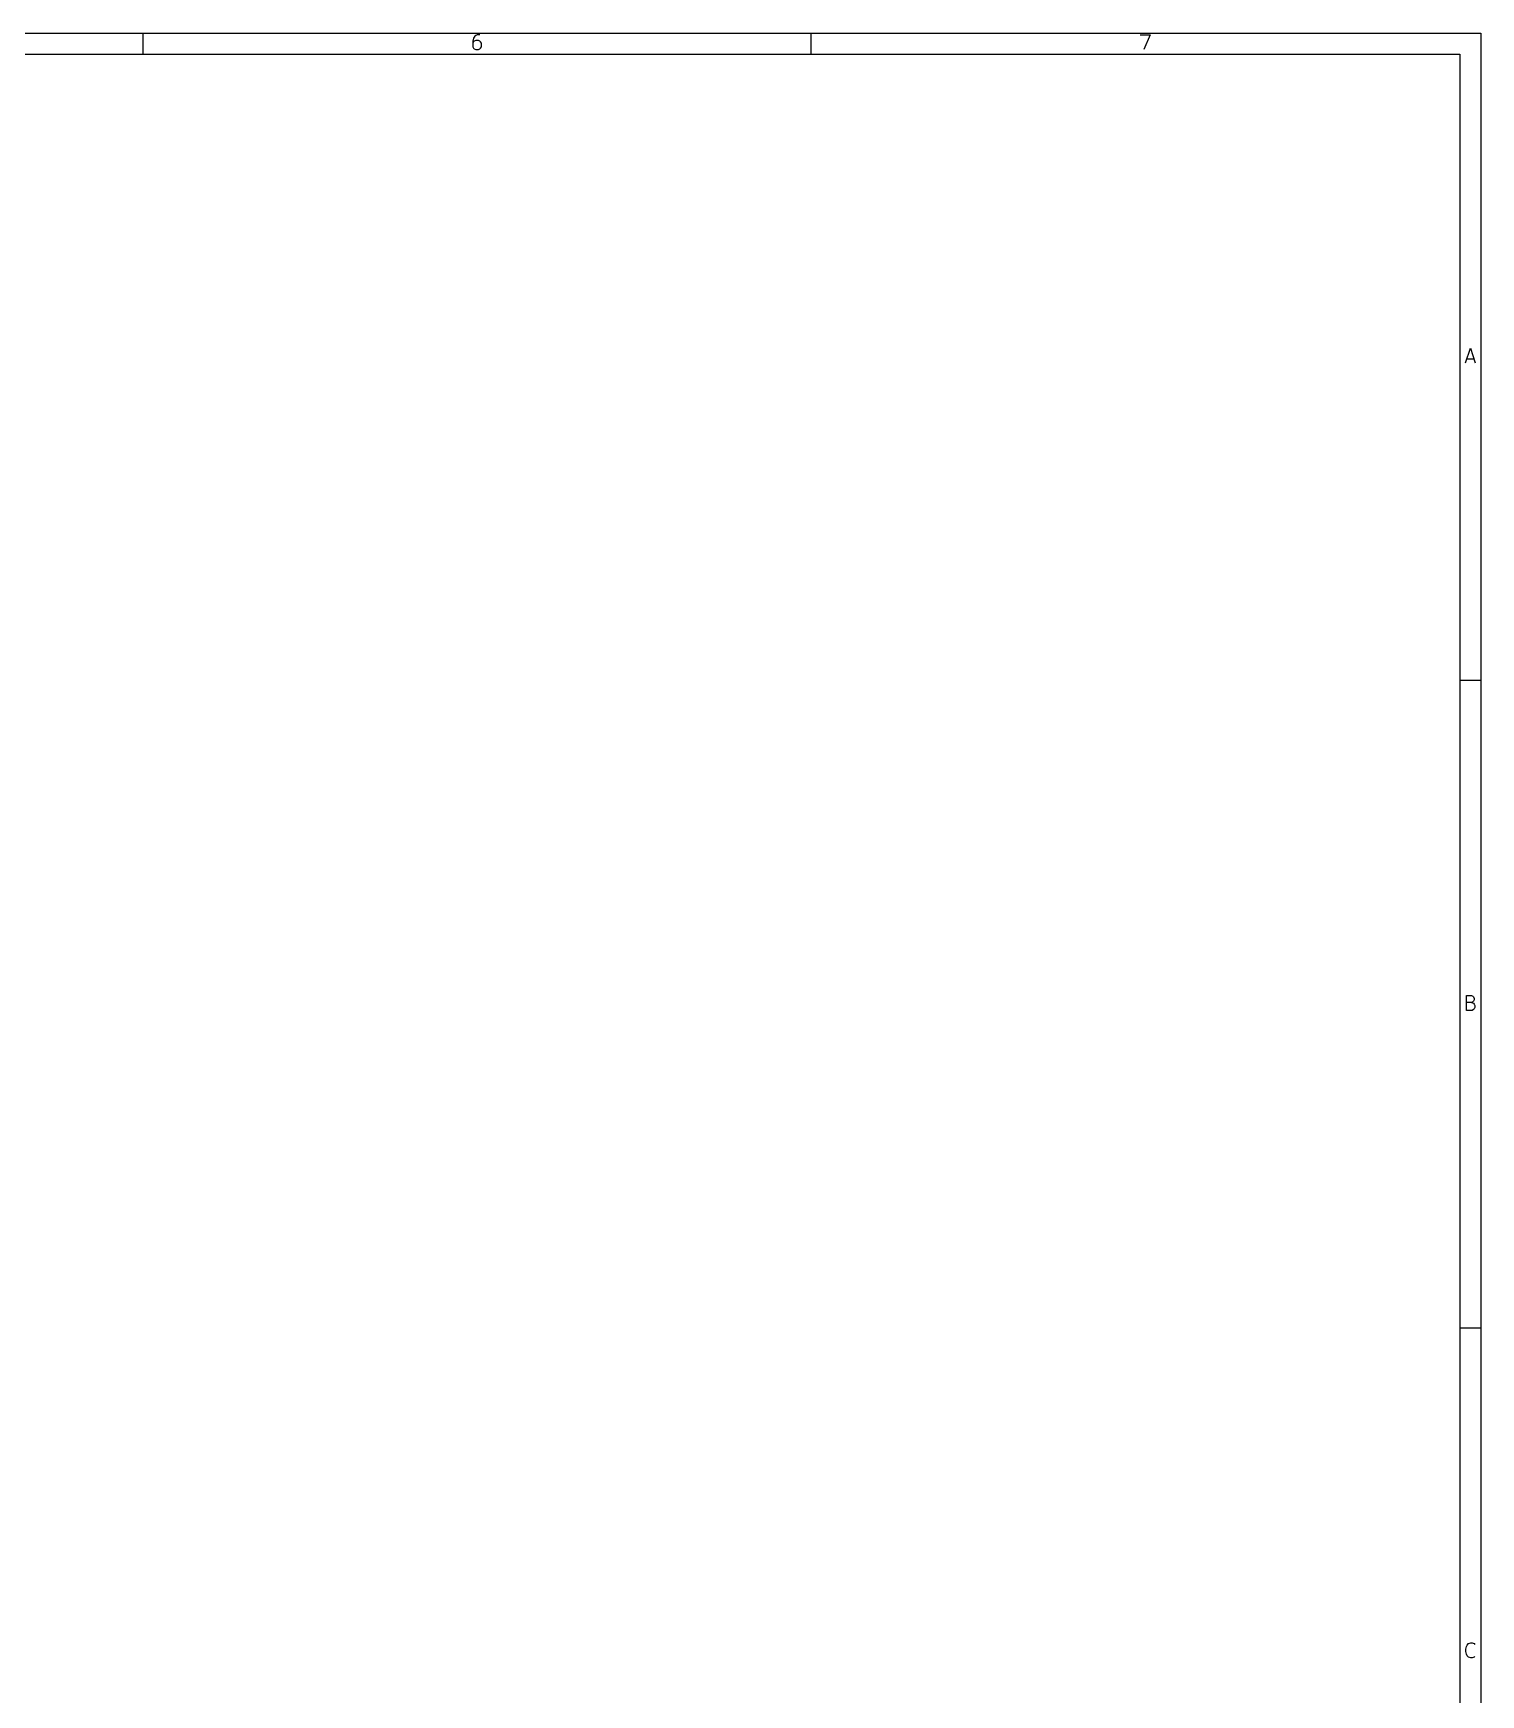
# Model space of a CAD drawing. Extents: x 10 to 410, y -287 to -10.
# Drawn here: x 286.2 to 409.8, y -152.1 to -10.2 of the extents above; entities that cross this region are included whole.
import ezdxf

# ---------------------------------------------------------------- set-up
doc = ezdxf.new("R2010")
doc.units = 0
doc.header["$MEASUREMENT"] = 0
doc.layers.add('Black', color=250, linetype='CONTINUOUS')

msp = doc.modelspace()

# ---------------------------------------------------------------- linework, layer by layer
at = {"layer": 'BLACK'}
for p, q in [((10.16, -10.16), (409.829, -10.16)), ((295.529, -10.16), (295.529, -11.938)), ((323.776, -10.595), (323.716, -10.837)), ((323.716, -10.837), (323.716, -11.321)), ((323.776, -10.898), (323.716, -11.019)), ((323.716, -11.321), (323.776, -11.442)), ((323.897, -10.414), (323.776, -10.595)), ((323.837, -10.837), (323.776, -10.898)), ((323.958, -10.777), (323.837, -10.837)), ((323.958, -10.354), (323.897, -10.414)), ((324.079, -10.293), (323.958, -10.354)), ((324.2, -10.777), (323.958, -10.777)), ((324.321, -10.293), (324.079, -10.293)), ((324.321, -10.837), (324.2, -10.777)), ((324.381, -10.898), (324.321, -10.837)), ((324.441, -11.019), (324.381, -10.898)), ((324.381, -11.442), (324.441, -11.321)), ((324.441, -11.321), (324.441, -11.019)), ((352.603, -10.16), (352.603, -11.938)), ((380.729, -10.293), (381.576, -10.293)), ((381.576, -10.293), (381.031, -11.563)), ((409.829, -10.16), (409.829, -286.842)), ((11.938, -11.938), (408.051, -11.938)), ((323.776, -11.442), (323.837, -11.503)), ((323.837, -11.503), (323.958, -11.563)), ((323.958, -11.563), (324.2, -11.563)), ((324.2, -11.563), (324.321, -11.503)), ((324.321, -11.503), (324.381, -11.442)), ((408.051, -11.938), (408.051, -285.064)), ((408.517, -38.335), (408.94, -37.065)), ((408.638, -37.972), (409.242, -37.972)), ((408.94, -37.065), (409.363, -38.335)), ((409.829, -65.481), (408.051, -65.481)), ((408.607, -93.656), (408.607, -92.386)), ((408.607, -92.386), (409.031, -92.386)), ((409.031, -92.991), (408.607, -92.991)), ((409.091, -93.656), (408.607, -93.656)), ((409.031, -92.386), (409.152, -92.446)), ((409.152, -92.93), (409.031, -92.991)), ((409.031, -92.991), (409.212, -93.051)), ((409.212, -93.595), (409.091, -93.656)), ((409.152, -92.446), (409.212, -92.507)), ((409.212, -92.87), (409.152, -92.93)), ((409.212, -92.507), (409.273, -92.628)), ((409.273, -92.749), (409.212, -92.87)), ((409.212, -93.051), (409.273, -93.112)), ((409.273, -93.535), (409.212, -93.595)), ((409.273, -92.628), (409.273, -92.749)), ((409.273, -93.112), (409.333, -93.233)), ((409.333, -93.414), (409.273, -93.535)), ((409.333, -93.233), (409.333, -93.414)), ((409.829, -120.802), (408.051, -120.802)), ((408.547, -148.251), (408.607, -148.009)), ((408.547, -148.433), (408.547, -148.251)), ((408.607, -148.675), (408.547, -148.433)), ((408.607, -148.009), (408.668, -147.888)), ((408.668, -148.796), (408.607, -148.675)), ((408.668, -147.888), (408.789, -147.768)), ((408.789, -148.917), (408.668, -148.796)), ((408.789, -147.768), (408.97, -147.707)), ((408.97, -148.977), (408.789, -148.917)), ((408.97, -147.707), (409.091, -147.707)), ((409.091, -148.977), (408.97, -148.977)), ((409.091, -147.707), (409.273, -147.768)), ((409.273, -148.917), (409.091, -148.977)), ((409.273, -147.768), (409.333, -147.828)), ((409.333, -148.856), (409.273, -148.917))]:
    msp.add_line(p, q, dxfattribs=at)

doc.saveas('drawing.dxf')
